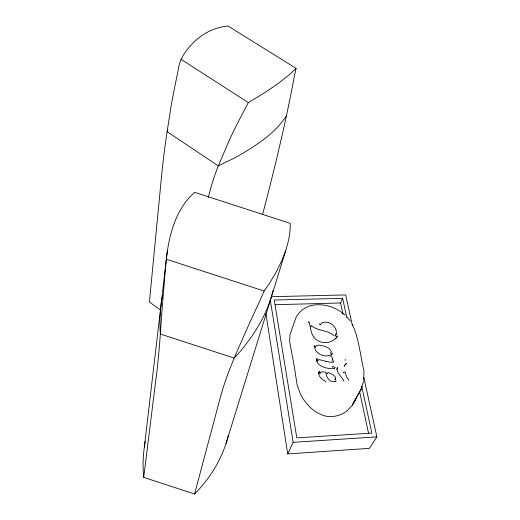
<?xml version="1.0" encoding="UTF-8"?>
<svg xmlns="http://www.w3.org/2000/svg" width="520" height="520" viewBox="0 0 520 520"><rect width="100%" height="100%" fill="white"/><g stroke="black" fill="none" stroke-linecap="round" stroke-linejoin="round"><path stroke-width="0.78" d="M363.734 380.211L363.935 370.539C360.172 355.251 359.093 338.754 352.326 324.422M228.456 435.156A142.395 125.859 -9.5 0 1 194.571 494L143.709 477.393L157.112 369.642A344.884 22.984 89.7 0 0 160.095 337.578L162.227 307.314A356.115 13.111 -87.1 0 0 165.12 272.038C167.2 243.815 172.283 212.147 194.623 192.328L290.192 223.347C290.531 232.589 288.522 241.696 285.766 250.464L226.037 443.495M144.32 447.33L167.408 250.504M336.031 333.716L335.712 335.354M319.728 323.687C319.605 327.399 321.367 321.952 323.115 322.433C330.538 320.418 339.332 328.764 335.413 336.128M336.707 369.466L337.474 367.38C335.634 372.918 342.277 376.844 344.012 381.329M330.961 352.775L330.817 353.262L331.331 351.709L330.031 349.414L328.361 348.01L324.916 346.281L318.877 345.091L316.16 345.768L315.315 347.217L315.803 346.651M162.494 295.704L161.376 302.068C160.095 312.663 159.549 323.388 160.355 334.041L234.202 358.085C241.728 350.162 248.417 341.458 254.469 332.358C261.092 322.114 266.637 311.155 270.543 299.592M335.335 378.963L334.951 379.86C337.63 376.61 331.942 374.069 329.349 373.016C328.503 371.722 325.904 374.16 327.373 373.477M262.581 214.513C274.456 169.006 285.623 123.305 294.203 77.038L296.075 68.386L228.033 26C217.094 26.995 206.596 31.46 198.107 38.409C188.311 46.839 179.27 57.544 178.055 70.954A311.506 45.747 -73.9 0 0 171.34 104.663L166.543 135.285A300.144 33.053 -76.6 0 0 162.123 170.261L149.416 301.99L160.478 310.05M330.564 356.057C331.572 356.993 333.762 358.566 332.169 360.386L332.28 359.457M308.568 322.68C308.978 317.882 310.661 331.37 311.935 333.56C312.839 336.089 314.431 338.39 316.661 339.931C323.017 344.611 333.593 343.122 337.409 335.894L335.81 338.774M194.571 494L220.435 397.091C226.343 375.336 235.45 354.647 244.706 334.152A354.783 51.941 -58.1 0 1 259.084 302.594L264.154 291.044L269.308 283.627L276.146 272.123L281.632 261.047L285.766 250.464M363.5 381.154L361.439 388.642L357.351 396.032M356.616 396.559L356.181 398.209L352.144 405.503L346.704 411.177C340.405 415.714 332.566 417.749 324.896 415.954C313.703 412.704 305.175 403.78 300.203 393.484L297.128 384.943L293.989 364.728L289.64 341.744L289.998 334.516L295.978 317.629C298.922 311.578 304.675 307.229 311.155 305.572L311.337 305.539C323.271 302.881 335.972 307.034 345.013 315.022L345.156 315.127M270.764 298.818L272.512 292.617M272.727 291.837L273.15 290.349M318.454 373.191L319.007 372.015M167.589 130.24L167.083 131.625L218.257 165.893L234.072 158.236L243.022 153.198C259.298 143.286 275.945 132.191 286.383 115.823M314.269 346.567L314.626 345.676C313.749 354.049 326.983 359.184 332.442 353.516L331.247 355.381M342.973 314.093L340.587 302.991L342.615 298.331L274.255 300.021L296.797 437.879L371.852 433.082L361.706 386.315M363.799 377.403L376.883 436.878L369.35 448.357L287.722 453.928L293.137 442.325L270.166 299.137M332.904 366.457L332.716 367.276L333.268 366.002M296.075 68.386C282.022 82.121 265.161 92.606 248.319 102.57L242.944 112.977A326.983 129.747 -46.1 0 0 228.378 142.305L216.996 169.13A316.713 135.993 -42.4 0 0 208.332 197.477M344.968 360.276L345.384 359.482M356.207 398.034L352.255 405.178L361.361 388.791M333.053 362.31L333.788 360.965L333.372 361.686M333.645 361.283L332.605 361.998L330.661 362.336L325.702 361.25M318.76 372.431L319.41 371.339C317.629 373.834 319.599 376.799 321.451 378.586C322.342 379.918 326.606 381.355 325.891 382.154M344.182 366.191L344.617 365.501M334.438 368.472L335.082 367.49L333.34 368.622L330.596 368.732L325.156 367.725L321.315 366.158L319.124 364.683L317.714 362.999L316.875 360.542L317.005 358.319L316.505 361.348M335.413 381.817L336.167 380.926C331.149 384.156 325.455 377.306 325.949 372.216L322.238 371.774L320.469 372.365L319.631 373.516L320.508 372.821M317.986 360.516L317.558 360.906L318.247 359.769L319.67 359.729L325.618 361.218M334.152 335.94C328.139 329.719 317.454 331.357 311.058 325.377M343.947 372.548L343.447 372.814L344.383 371.878L345.306 372.275L346.431 376.825L349.05 380.244M293.137 442.325L376.883 436.878M275.178 304.7L340.587 302.991M271.394 296.699L345.663 294.931L352.463 325.858M166.53 259.298L264.154 291.044M180.908 59.215L248.319 102.57M311.194 326.872L310.745 326.417M346.482 316.576L350.318 320.976M342.615 298.331L346.743 317.35M359.645 391.807L368.498 433.043M265.974 313.976L287.722 453.928M143.709 477.393A139.438 129.006 33.2 0 1 145.314 441.363M344.695 365.228L344.266 365.944L346.619 363.2L344.695 365.228"/></g></svg>
